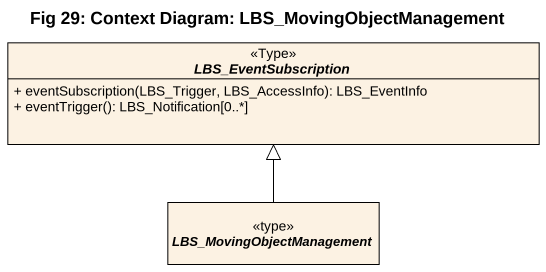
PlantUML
@startuml
title Fig 29: Context Diagram: LBS_MovingObjectManagement
hide circle
hide empty members
skinparam classAttributeIconSize 0
abstract class LBS_EventSubscription <<Type>> {
  + eventSubscription(LBS_Trigger, LBS_AccessInfo): LBS_EventInfo
  + eventTrigger(): LBS_Notification[0..*]
}
abstract class LBS_MovingObjectManagement <<type>>
LBS_MovingObjectManagement -up-|> LBS_EventSubscription
@enduml
